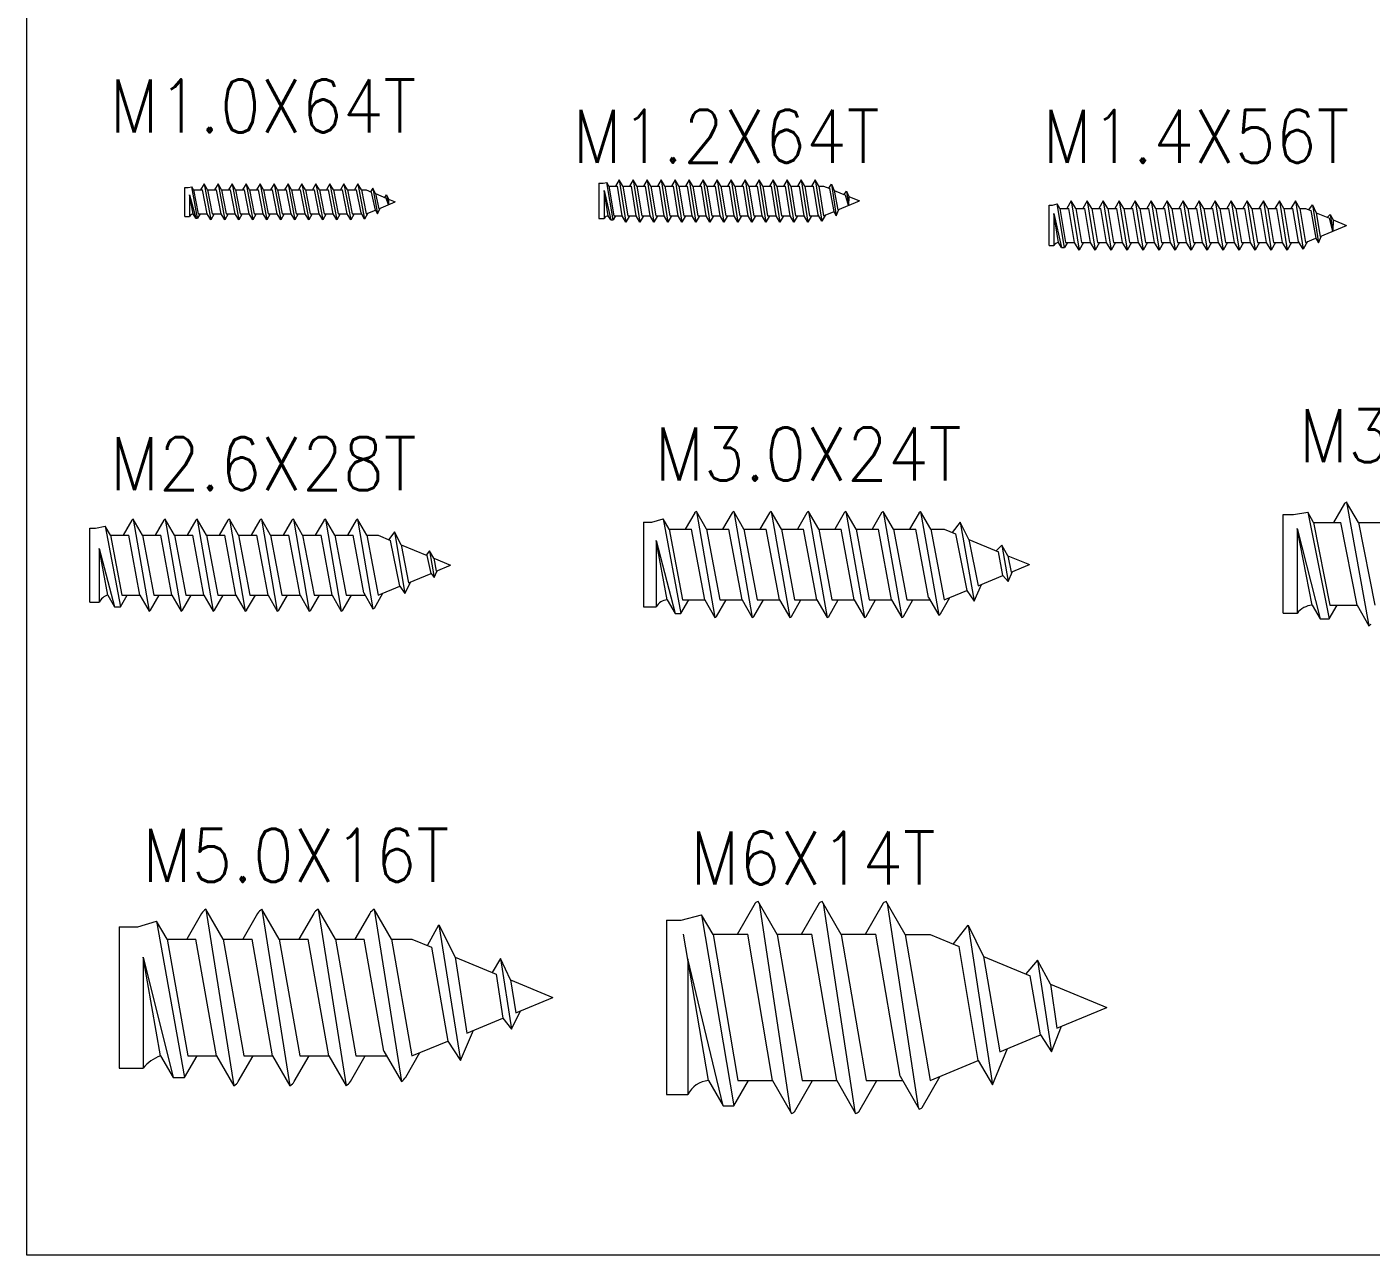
# Model space of a CAD drawing. Header units: millimetres. Extents: x 1190 to 1493, y 468 to 700.
# Drawn here: x 1189.81 to 1227.86, y 468.46 to 503.22 of the extents above; entities that cross this region are included whole.
import ezdxf

# ---------------------------------------------------------------- set-up
doc = ezdxf.new("R2010")
doc.units = ezdxf.units.MM
doc.styles.add('数字', font='txt.shx', dxfattribs={"width": 0.9, "height": 3, "bigfont": 'gbcbig.shx'})

msp = doc.modelspace()

# ---------------------------------------------------------------- linework, layer by layer
at = {"lineweight": 5, "ltscale": 0.5}
for p, q in [((1194.827, 498.778), (1195.017, 497.758)), ((1195.223, 498.778), (1195.413, 497.758)), ((1195.619, 498.778), (1195.809, 497.758)), ((1196.015, 498.778), (1196.205, 497.758)), ((1196.411, 498.778), (1196.601, 497.758)), ((1196.807, 498.778), (1196.997, 497.758)), ((1197.203, 498.778), (1197.393, 497.758)), ((1197.599, 498.778), (1197.789, 497.758)), ((1197.995, 498.778), (1198.185, 497.758)), ((1198.391, 498.778), (1198.581, 497.758)), ((1198.787, 498.778), (1198.977, 497.758)), ((1199.183, 498.778), (1199.368, 497.782)), ((1205.998, 498.795), (1206.125, 498.795)), ((1205.998, 498.795), (1205.998, 497.795)), ((1206.125, 498.795), (1206.227, 498.82)), ((1206.405, 497.755), (1206.227, 498.82)), ((1206.579, 498.895), (1206.767, 497.695)), ((1206.975, 498.895), (1207.163, 497.695)), ((1207.371, 498.895), (1207.559, 497.695)), ((1207.767, 498.895), (1207.955, 497.695)), ((1208.163, 498.895), (1208.351, 497.695)), ((1208.559, 498.895), (1208.747, 497.695)), ((1208.955, 498.895), (1209.143, 497.695)), ((1209.351, 498.895), (1209.539, 497.695)), ((1209.747, 498.895), (1209.935, 497.695)), ((1210.143, 498.895), (1210.331, 497.695)), ((1210.539, 498.895), (1210.727, 497.695)), ((1210.935, 498.895), (1211.123, 497.695)), ((1211.331, 498.895), (1211.519, 497.695)), ((1211.727, 498.895), (1211.915, 497.695)), ((1212.123, 498.895), (1212.307, 497.717)), ((1212.512, 498.653), (1212.58, 498.766)), ((1212.58, 498.766), (1212.72, 497.876)), ((1212.58, 498.766), (1212.663, 498.59)), ((1194.284, 498.678), (1194.373, 498.678)), ((1194.284, 497.858), (1194.284, 498.678)), ((1194.373, 498.678), (1194.48, 498.693)), ((1194.522, 497.928), (1194.415, 498.465)), ((1194.415, 498.465), (1194.415, 497.858)), ((1194.415, 498.465), (1194.596, 497.802)), ((1194.646, 497.802), (1194.48, 498.693)), ((1194.529, 498.608), (1194.783, 498.608)), ((1194.529, 498.608), (1194.664, 497.928)), ((1194.918, 497.928), (1194.783, 498.608)), ((1194.925, 498.608), (1195.179, 498.608)), ((1194.925, 498.608), (1195.06, 497.928)), ((1195.314, 497.928), (1195.179, 498.608)), ((1195.321, 498.608), (1195.575, 498.608)), ((1195.321, 498.608), (1195.456, 497.928)), ((1195.71, 497.928), (1195.575, 498.608)), ((1195.717, 498.608), (1195.852, 497.928)), ((1195.717, 498.608), (1195.971, 498.608)), ((1196.106, 497.928), (1195.971, 498.608)), ((1196.113, 498.608), (1196.367, 498.608)), ((1196.113, 498.608), (1196.248, 497.928)), ((1196.502, 497.928), (1196.367, 498.608)), ((1196.509, 498.608), (1196.763, 498.608)), ((1196.509, 498.608), (1196.644, 497.928)), ((1196.898, 497.928), (1196.763, 498.608)), ((1196.905, 498.608), (1197.04, 497.928)), ((1196.905, 498.608), (1197.159, 498.608)), ((1197.294, 497.928), (1197.159, 498.608)), ((1197.301, 498.608), (1197.555, 498.608)), ((1197.301, 498.608), (1197.436, 497.928)), ((1197.69, 497.928), (1197.555, 498.608)), ((1197.697, 498.608), (1197.951, 498.608)), ((1197.697, 498.608), (1197.832, 497.928)), ((1198.086, 497.928), (1197.951, 498.608)), ((1198.093, 498.608), (1198.228, 497.928)), ((1198.093, 498.608), (1198.347, 498.608)), ((1198.482, 497.928), (1198.347, 498.608)), ((1198.489, 498.608), (1198.743, 498.608)), ((1198.489, 498.608), (1198.624, 497.928)), ((1198.878, 497.928), (1198.743, 498.608)), ((1198.885, 498.608), (1199.139, 498.608)), ((1198.885, 498.608), (1199.02, 497.928)), ((1199.27, 497.953), (1199.139, 498.608)), ((1199.281, 498.608), (1199.416, 497.928)), ((1199.281, 498.608), (1199.416, 498.608)), ((1199.416, 498.608), (1199.568, 498.545)), ((1199.603, 498.655), (1199.542, 498.556)), ((1199.677, 498.036), (1199.568, 498.545)), ((1199.603, 498.655), (1199.739, 497.929)), ((1199.676, 498.501), (1199.603, 498.655)), ((1199.676, 498.501), (1199.98, 498.375)), ((1199.676, 498.501), (1199.769, 498.074)), ((1199.939, 498.392), (1199.992, 498.467)), ((1200.044, 498.188), (1199.98, 498.375)), ((1199.992, 498.467), (1200.044, 498.188)), ((1199.992, 498.467), (1200.05, 498.346)), ((1206.267, 497.875), (1206.152, 498.592)), ((1206.152, 498.592), (1206.152, 497.795)), ((1206.152, 498.592), (1206.336, 497.755)), ((1206.287, 498.715), (1206.528, 498.715)), ((1206.287, 498.715), (1206.422, 497.875)), ((1206.663, 497.875), (1206.528, 498.715)), ((1206.683, 498.715), (1206.924, 498.715)), ((1206.683, 498.715), (1206.818, 497.875)), ((1207.059, 497.875), (1206.924, 498.715)), ((1207.079, 498.715), (1207.32, 498.715)), ((1207.079, 498.715), (1207.214, 497.875)), ((1207.455, 497.875), (1207.32, 498.715)), ((1207.475, 498.715), (1207.61, 497.875)), ((1207.475, 498.715), (1207.716, 498.715)), ((1207.851, 497.875), (1207.716, 498.715)), ((1207.871, 498.715), (1208.112, 498.715)), ((1207.871, 498.715), (1208.006, 497.875)), ((1208.247, 497.875), (1208.112, 498.715)), ((1208.267, 498.715), (1208.508, 498.715)), ((1208.267, 498.715), (1208.402, 497.875)), ((1208.643, 497.875), (1208.508, 498.715)), ((1208.663, 498.715), (1208.798, 497.875)), ((1208.663, 498.715), (1208.904, 498.715)), ((1209.039, 497.875), (1208.904, 498.715)), ((1209.059, 498.715), (1209.3, 498.715)), ((1209.059, 498.715), (1209.194, 497.875)), ((1209.435, 497.875), (1209.3, 498.715)), ((1209.455, 498.715), (1209.696, 498.715)), ((1209.455, 498.715), (1209.59, 497.875)), ((1209.831, 497.875), (1209.696, 498.715)), ((1209.851, 498.715), (1209.986, 497.875)), ((1209.851, 498.715), (1210.092, 498.715)), ((1210.227, 497.875), (1210.092, 498.715)), ((1210.247, 498.715), (1210.488, 498.715)), ((1210.247, 498.715), (1210.382, 497.875)), ((1210.623, 497.875), (1210.488, 498.715)), ((1210.643, 498.715), (1210.884, 498.715)), ((1210.643, 498.715), (1210.778, 497.875)), ((1211.019, 497.875), (1210.884, 498.715)), ((1211.039, 498.715), (1211.174, 497.875)), ((1211.039, 498.715), (1211.28, 498.715)), ((1211.415, 497.875), (1211.28, 498.715)), ((1211.435, 498.715), (1211.676, 498.715)), ((1211.435, 498.715), (1211.57, 497.875)), ((1211.811, 497.875), (1211.676, 498.715)), ((1211.831, 498.715), (1212.072, 498.715)), ((1211.831, 498.715), (1211.966, 497.875)), ((1212.203, 497.897), (1212.072, 498.715)), ((1212.227, 498.715), (1212.362, 497.875)), ((1212.227, 498.715), (1212.362, 498.715)), ((1212.362, 498.715), (1212.538, 498.642)), ((1212.656, 497.997), (1212.538, 498.642)), ((1212.663, 498.59), (1212.983, 498.458)), ((1212.663, 498.59), (1212.76, 498.04)), ((1212.943, 498.475), (1213.007, 498.572)), ((1213.07, 498.169), (1212.983, 498.458)), ((1213.007, 498.572), (1213.07, 498.169)), ((1213.007, 498.572), (1213.072, 498.421)), ((1213.072, 498.421), (1213.07, 498.169)), ((1213.072, 498.421), (1213.376, 498.295)), ((1199.416, 497.928), (1199.677, 498.036)), ((1199.677, 498.036), (1199.739, 497.929)), ((1199.739, 497.929), (1199.81, 498.091)), ((1199.769, 498.074), (1200.237, 498.268)), ((1200.05, 498.346), (1200.044, 498.188)), ((1200.05, 498.346), (1200.237, 498.268)), ((1212.362, 497.875), (1212.656, 497.997)), ((1212.72, 497.876), (1212.656, 497.997)), ((1212.72, 497.876), (1212.793, 498.054)), ((1212.76, 498.04), (1213.376, 498.295)), ((1218.742, 498.171), (1218.842, 498.171)), ((1218.742, 497.031), (1218.742, 498.171)), ((1218.842, 498.171), (1218.971, 498.208)), ((1219.18, 496.974), (1218.971, 498.208)), ((1219.044, 498.081), (1219.302, 498.081)), ((1219.044, 498.081), (1219.206, 497.121)), ((1219.464, 497.121), (1219.302, 498.081)), ((1219.37, 498.301), (1219.591, 496.901)), ((1219.497, 498.081), (1219.755, 498.081)), ((1219.497, 498.081), (1219.659, 497.121)), ((1219.917, 497.121), (1219.755, 498.081)), ((1219.823, 498.301), (1220.044, 496.901)), ((1219.95, 498.081), (1220.208, 498.081)), ((1219.95, 498.081), (1220.112, 497.121)), ((1220.37, 497.121), (1220.208, 498.081)), ((1220.276, 498.301), (1220.497, 496.901)), ((1220.403, 498.081), (1220.565, 497.121)), ((1220.403, 498.081), (1220.661, 498.081)), ((1220.823, 497.121), (1220.661, 498.081)), ((1220.729, 498.301), (1220.95, 496.901)), ((1220.856, 498.081), (1221.114, 498.081)), ((1220.856, 498.081), (1221.018, 497.121)), ((1221.276, 497.121), (1221.114, 498.081)), ((1221.182, 498.301), (1221.403, 496.901)), ((1221.309, 498.081), (1221.567, 498.081)), ((1221.309, 498.081), (1221.471, 497.121)), ((1221.729, 497.121), (1221.567, 498.081)), ((1221.635, 498.301), (1221.856, 496.901)), ((1221.762, 498.081), (1221.924, 497.121)), ((1221.762, 498.081), (1222.02, 498.081)), ((1222.182, 497.121), (1222.02, 498.081)), ((1222.088, 498.301), (1222.309, 496.901)), ((1222.215, 498.081), (1222.473, 498.081)), ((1222.215, 498.081), (1222.377, 497.121)), ((1222.635, 497.121), (1222.473, 498.081)), ((1222.541, 498.301), (1222.762, 496.901)), ((1222.668, 498.081), (1222.926, 498.081)), ((1222.668, 498.081), (1222.83, 497.121)), ((1223.088, 497.121), (1222.926, 498.081)), ((1222.994, 498.301), (1223.215, 496.901)), ((1223.121, 498.081), (1223.283, 497.121)), ((1223.121, 498.081), (1223.379, 498.081)), ((1223.541, 497.121), (1223.379, 498.081)), ((1223.447, 498.301), (1223.668, 496.901)), ((1223.574, 498.081), (1223.832, 498.081)), ((1223.574, 498.081), (1223.736, 497.121)), ((1223.994, 497.121), (1223.832, 498.081)), ((1223.9, 498.301), (1224.121, 496.901)), ((1224.027, 498.081), (1224.285, 498.081)), ((1224.027, 498.081), (1224.189, 497.121)), ((1224.447, 497.121), (1224.285, 498.081)), ((1224.353, 498.301), (1224.574, 496.901)), ((1224.48, 498.081), (1224.642, 497.121)), ((1224.48, 498.081), (1224.738, 498.081)), ((1224.9, 497.121), (1224.738, 498.081)), ((1224.806, 498.301), (1225.027, 496.901)), ((1224.933, 498.081), (1225.191, 498.081)), ((1224.933, 498.081), (1225.095, 497.121)), ((1225.353, 497.121), (1225.191, 498.081)), ((1225.259, 498.301), (1225.48, 496.901)), ((1225.386, 498.081), (1225.644, 498.081)), ((1225.386, 498.081), (1225.548, 497.121)), ((1225.802, 497.145), (1225.644, 498.081)), ((1225.712, 498.301), (1225.929, 496.925)), ((1225.839, 498.081), (1226.001, 497.121)), ((1225.839, 498.081), (1226.001, 498.081)), ((1226.001, 498.081), (1226.148, 498.02)), ((1226.097, 498.041), (1226.202, 498.179)), ((1226.148, 498.02), (1226.295, 497.243)), ((1226.202, 498.179), (1226.37, 497.113)), ((1226.202, 498.179), (1226.302, 497.956)), ((1194.284, 497.858), (1194.415, 497.858)), ((1194.596, 497.802), (1194.646, 497.802)), ((1194.664, 497.928), (1194.918, 497.928)), ((1195.06, 497.928), (1195.314, 497.928)), ((1195.456, 497.928), (1195.71, 497.928)), ((1195.852, 497.928), (1196.106, 497.928)), ((1196.248, 497.928), (1196.502, 497.928)), ((1196.644, 497.928), (1196.898, 497.928)), ((1197.04, 497.928), (1197.294, 497.928)), ((1197.436, 497.928), (1197.69, 497.928)), ((1197.832, 497.928), (1198.086, 497.928)), ((1198.228, 497.928), (1198.482, 497.928)), ((1198.624, 497.928), (1198.878, 497.928)), ((1199.02, 497.928), (1199.284, 497.928)), ((1205.998, 497.795), (1206.152, 497.795)), ((1206.336, 497.755), (1206.405, 497.755)), ((1206.422, 497.875), (1206.663, 497.875)), ((1206.818, 497.875), (1207.059, 497.875)), ((1207.214, 497.875), (1207.455, 497.875)), ((1207.61, 497.875), (1207.851, 497.875)), ((1208.006, 497.875), (1208.247, 497.875)), ((1208.402, 497.875), (1208.643, 497.875)), ((1208.798, 497.875), (1209.039, 497.875)), ((1209.194, 497.875), (1209.435, 497.875)), ((1209.59, 497.875), (1209.831, 497.875)), ((1209.986, 497.875), (1210.227, 497.875)), ((1210.382, 497.875), (1210.623, 497.875)), ((1210.778, 497.875), (1211.019, 497.875)), ((1211.174, 497.875), (1211.415, 497.875)), ((1211.57, 497.875), (1211.811, 497.875)), ((1211.966, 497.875), (1212.216, 497.875)), ((1219.011, 497.121), (1218.873, 497.94)), ((1218.873, 497.94), (1218.873, 497.031)), ((1218.873, 497.94), (1219.096, 496.974)), ((1226.302, 497.956), (1226.676, 497.802)), ((1226.302, 497.956), (1226.415, 497.292)), ((1226.617, 497.826), (1226.698, 497.91)), ((1226.772, 497.44), (1226.676, 497.802)), ((1226.698, 497.91), (1226.772, 497.44)), ((1226.698, 497.91), (1226.782, 497.758)), ((1226.782, 497.758), (1226.772, 497.44)), ((1226.782, 497.758), (1227.16, 497.601)), ((1226.001, 497.121), (1226.295, 497.243)), ((1226.295, 497.243), (1226.37, 497.113)), ((1226.37, 497.113), (1226.451, 497.308)), ((1226.415, 497.292), (1227.16, 497.601)), ((1218.742, 497.031), (1218.873, 497.031)), ((1219.096, 496.974), (1219.18, 496.974)), ((1219.206, 497.121), (1219.464, 497.121)), ((1219.659, 497.121), (1219.917, 497.121)), ((1220.112, 497.121), (1220.37, 497.121)), ((1220.565, 497.121), (1220.823, 497.121)), ((1221.018, 497.121), (1221.276, 497.121)), ((1221.471, 497.121), (1221.729, 497.121)), ((1221.924, 497.121), (1222.182, 497.121)), ((1222.377, 497.121), (1222.635, 497.121)), ((1222.83, 497.121), (1223.088, 497.121)), ((1223.283, 497.121), (1223.541, 497.121)), ((1223.736, 497.121), (1223.994, 497.121)), ((1224.189, 497.121), (1224.447, 497.121)), ((1224.642, 497.121), (1224.9, 497.121)), ((1225.095, 497.121), (1225.353, 497.121)), ((1225.548, 497.121), (1225.816, 497.121)), ((1227.101, 489.727), (1226.793, 489.194)), ((1227.163, 489.774), (1227.794, 486.274)), ((1227.498, 489.194), (1227.163, 489.774)), ((1192.78, 489.262), (1192.534, 488.836)), ((1192.822, 489.286), (1193.27, 486.686)), ((1193.082, 488.836), (1192.822, 489.286)), ((1193.687, 489.262), (1193.441, 488.836)), ((1193.729, 489.286), (1194.177, 486.686)), ((1193.989, 488.836), (1193.729, 489.286)), ((1194.594, 489.262), (1194.348, 488.836)), ((1194.636, 489.286), (1195.084, 486.686)), ((1194.896, 488.836), (1194.636, 489.286)), ((1195.501, 489.262), (1195.255, 488.836)), ((1195.543, 489.286), (1195.991, 486.686)), ((1195.803, 488.836), (1195.543, 489.286)), ((1196.408, 489.262), (1196.162, 488.836)), ((1196.45, 489.286), (1196.898, 486.686)), ((1196.71, 488.836), (1196.45, 489.286)), ((1197.315, 489.262), (1197.069, 488.836)), ((1197.357, 489.286), (1197.805, 486.686)), ((1197.617, 488.836), (1197.357, 489.286)), ((1198.222, 489.262), (1197.976, 488.836)), ((1198.264, 489.286), (1198.712, 486.686)), ((1198.524, 488.836), (1198.264, 489.286)), ((1199.129, 489.262), (1198.883, 488.836)), ((1199.171, 489.286), (1199.607, 486.751)), ((1199.431, 488.836), (1199.171, 489.286)), ((1207.501, 489.204), (1207.82, 489.299)), ((1207.991, 489.004), (1207.82, 489.299)), ((1207.82, 489.299), (1208.321, 486.62)), ((1208.713, 489.469), (1208.444, 489.004)), ((1208.76, 489.504), (1209.285, 486.504)), ((1209.049, 489.004), (1208.76, 489.504)), ((1209.771, 489.469), (1209.502, 489.004)), ((1209.818, 489.504), (1210.343, 486.504)), ((1210.107, 489.004), (1209.818, 489.504)), ((1210.829, 489.469), (1210.56, 489.004)), ((1210.876, 489.504), (1211.401, 486.504)), ((1211.165, 489.004), (1210.876, 489.504)), ((1211.887, 489.469), (1211.618, 489.004)), ((1211.934, 489.504), (1212.459, 486.504)), ((1212.223, 489.004), (1211.934, 489.504)), ((1212.945, 489.469), (1212.676, 489.004)), ((1212.992, 489.504), (1213.517, 486.504)), ((1213.281, 489.004), (1212.992, 489.504)), ((1214.003, 489.469), (1213.734, 489.004)), ((1214.05, 489.504), (1214.575, 486.504)), ((1214.339, 489.004), (1214.05, 489.504)), ((1215.061, 489.469), (1214.792, 489.004)), ((1215.108, 489.504), (1215.62, 486.574)), ((1215.397, 489.004), (1215.108, 489.504)), ((1225.372, 489.424), (1225.656, 489.424)), ((1225.372, 486.624), (1225.372, 489.424)), ((1225.656, 489.424), (1226.061, 489.484)), ((1226.228, 489.194), (1226.061, 489.484)), ((1226.061, 489.484), (1226.67, 486.465)), ((1191.594, 489.036), (1191.752, 489.036)), ((1191.594, 486.936), (1191.594, 489.036)), ((1191.752, 489.036), (1192.028, 489.09)), ((1192.175, 488.836), (1192.028, 489.09)), ((1192.028, 489.09), (1192.459, 486.803)), ((1192.659, 489.036), (1192.657, 489.049)), ((1193.566, 489.036), (1193.564, 489.049)), ((1194.473, 489.036), (1194.471, 489.049)), ((1196.287, 489.036), (1196.285, 489.049)), ((1197.194, 489.036), (1197.192, 489.049)), ((1198.101, 489.036), (1198.099, 489.049)), ((1200.213, 488.926), (1200.056, 488.71)), ((1200.213, 488.926), (1200.513, 487.18)), ((1200.406, 488.565), (1200.213, 488.926)), ((1207.26, 489.204), (1207.501, 489.204)), ((1207.26, 489.204), (1207.26, 486.804)), ((1207.991, 489.004), (1208.622, 489.004)), ((1207.991, 489.004), (1208.365, 487.004)), ((1208.996, 487.004), (1208.622, 489.004)), ((1209.049, 489.004), (1209.68, 489.004)), ((1209.049, 489.004), (1209.423, 487.004)), ((1210.054, 487.004), (1209.68, 489.004)), ((1210.107, 489.004), (1210.738, 489.004)), ((1210.107, 489.004), (1210.481, 487.004)), ((1211.112, 487.004), (1210.738, 489.004)), ((1211.165, 489.004), (1211.539, 487.004)), ((1211.165, 489.004), (1211.796, 489.004)), ((1212.17, 487.004), (1211.796, 489.004)), ((1212.223, 489.004), (1212.597, 487.004)), ((1212.223, 489.004), (1212.854, 489.004)), ((1213.228, 487.004), (1212.854, 489.004)), ((1213.281, 489.004), (1213.912, 489.004)), ((1213.281, 489.004), (1213.655, 487.004)), ((1214.286, 487.004), (1213.912, 489.004)), ((1214.339, 489.004), (1214.97, 489.004)), ((1214.339, 489.004), (1214.713, 487.004)), ((1215.33, 487.076), (1214.97, 489.004)), ((1215.397, 489.004), (1215.771, 487.004)), ((1215.397, 489.004), (1215.771, 489.004)), ((1215.771, 489.004), (1216.093, 488.87)), ((1216.23, 489.201), (1216.004, 488.907)), ((1216.093, 488.87), (1216.418, 487.271)), ((1216.23, 489.201), (1216.62, 486.968)), ((1216.473, 488.713), (1216.23, 489.201)), ((1226.19, 486.854), (1225.763, 489.024)), ((1225.763, 489.024), (1225.763, 486.624)), ((1225.763, 489.024), (1226.414, 486.465)), ((1226.228, 489.194), (1227, 489.194)), ((1226.228, 489.194), (1226.688, 486.854)), ((1227.46, 486.854), (1227, 489.194)), ((1227.498, 489.194), (1228.27, 489.194)), ((1227.498, 489.194), (1227.958, 486.854)), ((1192.175, 488.836), (1192.696, 488.836)), ((1192.175, 488.836), (1192.497, 487.136)), ((1193.01, 487.136), (1192.696, 488.836)), ((1193.082, 488.836), (1193.603, 488.836)), ((1193.082, 488.836), (1193.404, 487.136)), ((1193.917, 487.136), (1193.603, 488.836)), ((1193.989, 488.836), (1194.51, 488.836)), ((1193.989, 488.836), (1194.311, 487.136)), ((1194.824, 487.136), (1194.51, 488.836)), ((1194.896, 488.836), (1195.218, 487.136)), ((1194.896, 488.836), (1195.417, 488.836)), ((1195.731, 487.136), (1195.417, 488.836)), ((1195.803, 488.836), (1196.324, 488.836)), ((1195.803, 488.836), (1196.125, 487.136)), ((1196.638, 487.136), (1196.324, 488.836)), ((1196.71, 488.836), (1197.032, 487.136)), ((1196.71, 488.836), (1197.231, 488.836)), ((1197.545, 487.136), (1197.231, 488.836)), ((1197.617, 488.836), (1198.138, 488.836)), ((1197.617, 488.836), (1197.939, 487.136)), ((1198.452, 487.136), (1198.138, 488.836)), ((1198.524, 488.836), (1198.846, 487.136)), ((1198.524, 488.836), (1199.045, 488.836)), ((1199.346, 487.203), (1199.045, 488.836)), ((1199.431, 488.836), (1199.753, 487.136)), ((1199.431, 488.836), (1199.753, 488.836)), ((1199.753, 488.836), (1200.107, 488.689)), ((1200.365, 487.389), (1200.107, 488.689)), ((1200.406, 488.565), (1201.146, 488.259)), ((1200.406, 488.565), (1200.609, 487.49)), ((1207.938, 487.004), (1207.624, 488.683)), ((1207.624, 488.683), (1207.624, 486.804)), ((1207.624, 488.683), (1208.16, 486.62)), ((1216.473, 488.713), (1217.315, 488.364)), ((1216.473, 488.713), (1216.733, 487.402)), ((1217.401, 488.552), (1217.245, 488.393)), ((1217.401, 488.552), (1217.582, 487.52)), ((1217.578, 488.255), (1217.401, 488.552)), ((1192.103, 487.136), (1191.859, 488.455)), ((1191.859, 488.455), (1191.859, 486.936)), ((1191.859, 488.455), (1192.295, 486.803)), ((1201.212, 488.389), (1201.109, 488.274)), ((1201.25, 487.755), (1201.146, 488.259)), ((1201.212, 488.389), (1201.342, 487.636)), ((1201.327, 488.184), (1201.212, 488.389)), ((1201.327, 488.184), (1201.806, 487.986)), ((1201.327, 488.184), (1201.393, 487.815)), ((1217.437, 487.694), (1217.315, 488.364)), ((1217.578, 488.255), (1218.185, 488.004)), ((1217.578, 488.255), (1217.668, 487.789)), ((1200.609, 487.49), (1201.25, 487.755)), ((1201.25, 487.755), (1201.342, 487.636)), ((1201.342, 487.636), (1201.424, 487.828)), ((1201.393, 487.815), (1201.806, 487.986)), ((1217.582, 487.52), (1217.708, 487.806)), ((1217.668, 487.789), (1218.185, 488.004)), ((1199.753, 487.136), (1200.365, 487.389)), ((1200.365, 487.389), (1200.513, 487.18)), ((1200.513, 487.18), (1200.678, 487.518)), ((1216.62, 486.968), (1216.83, 487.442)), ((1216.733, 487.402), (1217.437, 487.694)), ((1217.437, 487.694), (1217.582, 487.52)), ((1192.103, 487.136), (1192.295, 486.803)), ((1192.459, 486.803), (1192.651, 487.136)), ((1192.497, 487.136), (1193.01, 487.136)), ((1193.01, 487.136), (1193.27, 486.686)), ((1193.312, 486.709), (1193.558, 487.136)), ((1193.404, 487.136), (1193.917, 487.136)), ((1193.917, 487.136), (1194.177, 486.686)), ((1194.219, 486.709), (1194.465, 487.136)), ((1194.311, 487.136), (1194.824, 487.136)), ((1194.824, 487.136), (1195.084, 486.686)), ((1195.126, 486.709), (1195.372, 487.136)), ((1195.218, 487.136), (1195.731, 487.136)), ((1195.731, 487.136), (1195.991, 486.686)), ((1196.033, 486.709), (1196.279, 487.136)), ((1196.125, 487.136), (1196.638, 487.136)), ((1196.638, 487.136), (1196.898, 486.686)), ((1196.94, 486.709), (1197.186, 487.136)), ((1197.032, 487.136), (1197.545, 487.136)), ((1197.545, 487.136), (1197.805, 486.686)), ((1197.847, 486.709), (1198.093, 487.136)), ((1197.939, 487.136), (1198.452, 487.136)), ((1198.452, 487.136), (1198.712, 486.686)), ((1198.754, 486.709), (1199, 487.136)), ((1198.846, 487.136), (1199.385, 487.136)), ((1199.346, 487.203), (1199.607, 486.751)), ((1199.649, 486.774), (1199.891, 487.192)), ((1207.938, 487.004), (1208.16, 486.62)), ((1208.321, 486.62), (1208.543, 487.004)), ((1208.365, 487.004), (1208.996, 487.004)), ((1208.996, 487.004), (1209.285, 486.504)), ((1209.332, 486.538), (1209.601, 487.004)), ((1209.423, 487.004), (1210.054, 487.004)), ((1210.054, 487.004), (1210.343, 486.504)), ((1210.39, 486.538), (1210.659, 487.004)), ((1210.481, 487.004), (1211.112, 487.004)), ((1211.112, 487.004), (1211.401, 486.504)), ((1211.448, 486.538), (1211.717, 487.004)), ((1211.539, 487.004), (1212.17, 487.004)), ((1212.17, 487.004), (1212.459, 486.504)), ((1212.506, 486.538), (1212.775, 487.004)), ((1212.597, 487.004), (1213.228, 487.004)), ((1213.228, 487.004), (1213.517, 486.504)), ((1213.564, 486.538), (1213.833, 487.004)), ((1213.655, 487.004), (1214.286, 487.004)), ((1214.286, 487.004), (1214.575, 486.504)), ((1214.622, 486.538), (1214.891, 487.004)), ((1214.713, 487.004), (1215.372, 487.004)), ((1215.33, 487.076), (1215.62, 486.574)), ((1215.668, 486.609), (1215.936, 487.074)), ((1215.771, 487.004), (1216.418, 487.271)), ((1216.418, 487.271), (1216.62, 486.968)), ((1191.594, 486.936), (1191.859, 486.936)), ((1192.295, 486.803), (1192.459, 486.803)), ((1207.26, 486.804), (1207.624, 486.804)), ((1208.16, 486.62), (1208.321, 486.62)), ((1225.372, 486.624), (1225.763, 486.624)), ((1226.19, 486.854), (1226.414, 486.465)), ((1226.67, 486.465), (1226.894, 486.854)), ((1226.688, 486.854), (1227.46, 486.854)), ((1227.46, 486.854), (1227.794, 486.274)), ((1226.414, 486.465), (1226.67, 486.465)), ((1194.879, 478.25), (1195.672, 473.25)), ((1195.37, 477.4), (1194.879, 478.25)), ((1196.466, 478.25), (1197.259, 473.25)), ((1196.957, 477.4), (1196.466, 478.25)), ((1198.053, 478.25), (1198.846, 473.25)), ((1198.544, 477.4), (1198.053, 478.25)), ((1199.64, 478.25), (1200.412, 473.379)), ((1200.131, 477.4), (1199.64, 478.25)), ((1210.422, 478.422), (1209.912, 477.538)), ((1211.045, 477.538), (1210.508, 478.468)), ((1210.535, 478.421), (1211.427, 472.519)), ((1212.236, 478.422), (1211.726, 477.538)), ((1212.859, 477.538), (1212.322, 478.468)), ((1212.349, 478.421), (1213.241, 472.519)), ((1214.05, 478.422), (1213.54, 477.538)), ((1214.673, 477.538), (1214.136, 478.468)), ((1214.163, 478.421), (1215.037, 472.638)), ((1192.951, 477.75), (1193.486, 477.914)), ((1193.783, 477.4), (1193.486, 477.914)), ((1193.486, 477.914), (1194.272, 473.484)), ((1194.756, 478.128), (1194.336, 477.4)), ((1196.343, 478.128), (1195.923, 477.4)), ((1197.93, 478.128), (1197.51, 477.4)), ((1199.517, 478.128), (1199.097, 477.4)), ((1207.914, 477.942), (1208.331, 477.942)), ((1207.914, 477.942), (1207.914, 473.002)), ((1208.331, 477.942), (1208.91, 478.094)), ((1209.231, 477.538), (1208.91, 478.094)), ((1208.91, 478.094), (1209.821, 472.683)), ((1192.428, 477.75), (1192.951, 477.75)), ((1192.428, 477.75), (1192.428, 473.75)), ((1201.147, 477.221), (1201.474, 477.811)), ((1201.474, 477.811), (1202.084, 473.971)), ((1201.474, 477.811), (1201.931, 476.896)), ((1209.104, 473.402), (1208.399, 477.542)), ((1209.228, 477.542), (1210.213, 477.542)), ((1209.231, 477.538), (1209.937, 473.402)), ((1210.918, 473.402), (1210.213, 477.542)), ((1211.042, 477.542), (1212.027, 477.542)), ((1211.045, 477.538), (1211.751, 473.402)), ((1212.732, 473.402), (1212.027, 477.542)), ((1212.856, 477.542), (1213.841, 477.542)), ((1212.859, 477.538), (1213.565, 473.402)), ((1214.524, 473.526), (1213.841, 477.542)), ((1214.673, 477.538), (1215.379, 473.402)), ((1214.673, 477.538), (1215.379, 477.538)), ((1215.379, 477.538), (1216.2, 477.198)), ((1216.033, 477.267), (1216.455, 477.802)), ((1216.455, 477.802), (1217.138, 473.282)), ((1216.455, 477.802), (1216.889, 476.913)), ((1193.783, 477.4), (1194.599, 477.4)), ((1193.783, 477.4), (1194.364, 474.1)), ((1195.181, 474.1), (1194.599, 477.4)), ((1195.37, 477.4), (1196.186, 477.4)), ((1195.37, 477.4), (1195.951, 474.1)), ((1196.768, 474.1), (1196.186, 477.4)), ((1196.957, 477.4), (1197.538, 474.1)), ((1196.957, 477.4), (1197.773, 477.4)), ((1198.355, 474.1), (1197.773, 477.4)), ((1198.544, 477.4), (1199.125, 474.1)), ((1198.544, 477.4), (1199.36, 477.4)), ((1199.918, 474.235), (1199.36, 477.4)), ((1200.131, 477.4), (1200.712, 474.1)), ((1200.131, 477.4), (1200.712, 477.4)), ((1200.712, 477.4), (1201.263, 477.172)), ((1201.263, 477.172), (1201.724, 474.52)), ((1216.739, 473.966), (1216.2, 477.198)), ((1193.594, 474.1), (1193.102, 476.891)), ((1193.102, 476.891), (1193.102, 473.75)), ((1193.102, 476.891), (1193.95, 473.484)), ((1201.931, 476.896), (1203.09, 476.415)), ((1201.931, 476.896), (1202.264, 474.743)), ((1203.213, 476.853), (1202.982, 476.46)), ((1203.213, 476.853), (1203.531, 474.851)), ((1203.498, 476.247), (1203.213, 476.853)), ((1208.517, 476.85), (1208.517, 473.002)), ((1209.519, 472.683), (1208.517, 476.85)), ((1216.889, 476.913), (1218.21, 476.366)), ((1216.889, 476.913), (1217.348, 474.218)), ((1218.419, 476.808), (1218.083, 476.419)), ((1218.419, 476.808), (1218.811, 474.211)), ((1218.786, 476.128), (1218.419, 476.808)), ((1203.09, 476.415), (1203.282, 475.165)), ((1218.502, 474.696), (1218.21, 476.366)), ((1203.498, 476.247), (1204.696, 475.75)), ((1203.498, 476.247), (1203.648, 475.317)), ((1218.786, 476.128), (1220.373, 475.471)), ((1218.786, 476.128), (1218.962, 474.886)), ((1203.648, 475.317), (1204.696, 475.75)), ((1202.264, 474.743), (1203.282, 475.165)), ((1203.282, 475.165), (1203.531, 474.851)), ((1203.531, 474.851), (1203.78, 475.371)), ((1218.962, 474.886), (1220.373, 475.471)), ((1202.084, 473.971), (1202.456, 474.823)), ((1218.811, 474.211), (1219.092, 474.94)), ((1200.712, 474.1), (1201.724, 474.52)), ((1201.724, 474.52), (1202.084, 473.971)), ((1217.348, 474.218), (1218.502, 474.696)), ((1218.502, 474.696), (1218.811, 474.211)), ((1193.594, 474.1), (1193.95, 473.484)), ((1194.272, 473.484), (1194.628, 474.1)), ((1194.364, 474.1), (1195.181, 474.1)), ((1195.181, 474.1), (1195.672, 473.25)), ((1195.795, 473.373), (1196.215, 474.1)), ((1195.951, 474.1), (1196.768, 474.1)), ((1196.768, 474.1), (1197.259, 473.25)), ((1197.382, 473.373), (1197.802, 474.1)), ((1197.538, 474.1), (1198.355, 474.1)), ((1198.355, 474.1), (1198.846, 473.25)), ((1198.969, 473.373), (1199.389, 474.1)), ((1199.125, 474.1), (1199.996, 474.1)), ((1199.918, 474.235), (1200.412, 473.379)), ((1200.535, 473.501), (1200.935, 474.193)), ((1217.138, 473.282), (1217.562, 474.306)), ((1192.428, 473.75), (1193.102, 473.75)), ((1215.379, 473.402), (1216.739, 473.966)), ((1216.739, 473.966), (1217.138, 473.282)), ((1193.95, 473.484), (1194.272, 473.484)), ((1209.104, 473.402), (1209.519, 472.683)), ((1209.821, 472.683), (1210.236, 473.402)), ((1209.937, 473.402), (1210.918, 473.402)), ((1210.918, 473.402), (1211.454, 472.472)), ((1211.54, 472.518), (1212.05, 473.402)), ((1211.751, 473.402), (1212.732, 473.402)), ((1212.732, 473.402), (1213.268, 472.472)), ((1213.354, 472.518), (1213.864, 473.402)), ((1213.565, 473.402), (1214.596, 473.402)), ((1214.524, 473.526), (1215.065, 472.591)), ((1215.15, 472.637), (1215.66, 473.521)), ((1207.914, 473.002), (1208.517, 473.002)), ((1209.519, 472.683), (1209.821, 472.683))]:
    msp.add_line(p, q, dxfattribs=at)
at = {"lineweight": 5}
msp.add_lwpolyline([(1189.813, 539.396), (1282.007, 539.396), (1282.007, 468.461), (1189.813, 468.461)], close=True, dxfattribs=at)
at = {"lineweight": 5, "ltscale": 0.5}
for points in [[(1194.925, 498.608), (1194.827, 498.778), (1194.728, 498.608)], [(1195.321, 498.608), (1195.223, 498.778), (1195.124, 498.608)], [(1195.717, 498.608), (1195.619, 498.778), (1195.52, 498.608)], [(1196.113, 498.608), (1196.015, 498.778), (1195.916, 498.608)], [(1196.509, 498.608), (1196.411, 498.778), (1196.312, 498.608)], [(1196.905, 498.608), (1196.807, 498.778), (1196.708, 498.608)], [(1197.301, 498.608), (1197.203, 498.778), (1197.104, 498.608)], [(1197.697, 498.608), (1197.599, 498.778), (1197.5, 498.608)], [(1198.093, 498.608), (1197.995, 498.778), (1197.896, 498.608)], [(1198.489, 498.608), (1198.391, 498.778), (1198.292, 498.608)], [(1198.885, 498.608), (1198.787, 498.778), (1198.688, 498.608)], [(1199.281, 498.608), (1199.183, 498.778), (1199.084, 498.608)], [(1206.287, 498.715), (1206.227, 498.82)], [(1206.683, 498.715), (1206.579, 498.895), (1206.475, 498.715)], [(1207.079, 498.715), (1206.975, 498.895), (1206.871, 498.715)], [(1207.475, 498.715), (1207.371, 498.895), (1207.267, 498.715)], [(1207.871, 498.715), (1207.767, 498.895), (1207.663, 498.715)], [(1208.267, 498.715), (1208.163, 498.895), (1208.059, 498.715)], [(1208.663, 498.715), (1208.559, 498.895), (1208.455, 498.715)], [(1209.059, 498.715), (1208.955, 498.895), (1208.851, 498.715)], [(1209.455, 498.715), (1209.351, 498.895), (1209.247, 498.715)], [(1209.851, 498.715), (1209.747, 498.895), (1209.643, 498.715)], [(1210.247, 498.715), (1210.143, 498.895), (1210.039, 498.715)], [(1210.643, 498.715), (1210.539, 498.895), (1210.435, 498.715)], [(1211.039, 498.715), (1210.935, 498.895), (1210.831, 498.715)], [(1211.435, 498.715), (1211.331, 498.895), (1211.227, 498.715)], [(1211.831, 498.715), (1211.727, 498.895), (1211.623, 498.715)], [(1212.227, 498.715), (1212.123, 498.895), (1212.019, 498.715)], [(1194.529, 498.608), (1194.48, 498.693)], [(1219.044, 498.081), (1218.971, 498.208)], [(1219.497, 498.081), (1219.37, 498.301), (1219.243, 498.081)], [(1219.95, 498.081), (1219.823, 498.301), (1219.696, 498.081)], [(1220.403, 498.081), (1220.276, 498.301), (1220.149, 498.081)], [(1220.856, 498.081), (1220.729, 498.301), (1220.602, 498.081)], [(1221.309, 498.081), (1221.182, 498.301), (1221.055, 498.081)], [(1221.762, 498.081), (1221.635, 498.301), (1221.508, 498.081)], [(1222.215, 498.081), (1222.088, 498.301), (1221.961, 498.081)], [(1222.668, 498.081), (1222.541, 498.301), (1222.414, 498.081)], [(1223.121, 498.081), (1222.994, 498.301), (1222.867, 498.081)], [(1223.574, 498.081), (1223.447, 498.301), (1223.32, 498.081)], [(1224.027, 498.081), (1223.9, 498.301), (1223.773, 498.081)], [(1224.48, 498.081), (1224.353, 498.301), (1224.226, 498.081)], [(1224.933, 498.081), (1224.806, 498.301), (1224.679, 498.081)], [(1225.386, 498.081), (1225.259, 498.301), (1225.132, 498.081)], [(1225.839, 498.081), (1225.712, 498.301), (1225.585, 498.081)], [(1194.596, 497.802), (1194.522, 497.928)], [(1194.719, 497.928), (1194.646, 497.802)], [(1195.115, 497.928), (1195.017, 497.758), (1194.918, 497.928)], [(1195.511, 497.928), (1195.413, 497.758), (1195.314, 497.928)], [(1195.907, 497.928), (1195.809, 497.758), (1195.71, 497.928)], [(1196.303, 497.928), (1196.205, 497.758), (1196.106, 497.928)], [(1196.699, 497.928), (1196.601, 497.758), (1196.502, 497.928)], [(1197.095, 497.928), (1196.997, 497.758), (1196.898, 497.928)], [(1197.491, 497.928), (1197.393, 497.758), (1197.294, 497.928)], [(1197.887, 497.928), (1197.789, 497.758), (1197.69, 497.928)], [(1198.283, 497.928), (1198.185, 497.758), (1198.086, 497.928)], [(1198.679, 497.928), (1198.581, 497.758), (1198.482, 497.928)], [(1199.075, 497.928), (1198.977, 497.758), (1198.878, 497.928)], [(1199.466, 497.952), (1199.368, 497.782), (1199.27, 497.953)], [(1206.336, 497.755), (1206.267, 497.875)], [(1206.475, 497.875), (1206.405, 497.755)], [(1206.871, 497.875), (1206.767, 497.695), (1206.663, 497.875)], [(1207.267, 497.875), (1207.163, 497.695), (1207.059, 497.875)], [(1207.663, 497.875), (1207.559, 497.695), (1207.455, 497.875)], [(1208.059, 497.875), (1207.955, 497.695), (1207.851, 497.875)], [(1208.455, 497.875), (1208.351, 497.695), (1208.247, 497.875)], [(1208.851, 497.875), (1208.747, 497.695), (1208.643, 497.875)], [(1209.247, 497.875), (1209.143, 497.695), (1209.039, 497.875)], [(1209.643, 497.875), (1209.539, 497.695), (1209.435, 497.875)], [(1210.039, 497.875), (1209.935, 497.695), (1209.831, 497.875)], [(1210.435, 497.875), (1210.331, 497.695), (1210.227, 497.875)], [(1210.831, 497.875), (1210.727, 497.695), (1210.623, 497.875)], [(1211.227, 497.875), (1211.123, 497.695), (1211.019, 497.875)], [(1211.623, 497.875), (1211.519, 497.695), (1211.415, 497.875)], [(1212.019, 497.875), (1211.915, 497.695), (1211.811, 497.875)], [(1212.411, 497.896), (1212.307, 497.717), (1212.203, 497.897)], [(1219.096, 496.974), (1219.011, 497.121)], [(1219.265, 497.121), (1219.18, 496.974)], [(1219.718, 497.121), (1219.591, 496.901), (1219.464, 497.121)], [(1220.171, 497.121), (1220.044, 496.901), (1219.917, 497.121)], [(1220.624, 497.121), (1220.497, 496.901), (1220.37, 497.121)], [(1221.077, 497.121), (1220.95, 496.901), (1220.823, 497.121)], [(1221.53, 497.121), (1221.403, 496.901), (1221.276, 497.121)], [(1221.983, 497.121), (1221.856, 496.901), (1221.729, 497.121)], [(1222.436, 497.121), (1222.309, 496.901), (1222.182, 497.121)], [(1222.889, 497.121), (1222.762, 496.901), (1222.635, 497.121)], [(1223.342, 497.121), (1223.215, 496.901), (1223.088, 497.121)], [(1223.795, 497.121), (1223.668, 496.901), (1223.541, 497.121)], [(1224.248, 497.121), (1224.121, 496.901), (1223.994, 497.121)], [(1224.701, 497.121), (1224.574, 496.901), (1224.447, 497.121)], [(1225.154, 497.121), (1225.027, 496.901), (1224.9, 497.121)], [(1225.607, 497.121), (1225.48, 496.901), (1225.353, 497.121)], [(1226.056, 497.144), (1225.929, 496.925), (1225.802, 497.145)]]:
    msp.add_lwpolyline(points, dxfattribs=at)
for centre, radius, start, end in [((1194.553, 497.765), 0.166, 100.5153, 145.8444), ((1206.281, 497.733), 0.143, 95.5365, 154.1779), ((1219.054, 496.903), 0.222, 101.2126, 144.8329), ((1227.266, 489.572), 0.227, 117.0752, 136.7436), ((1192.872, 489.147), 0.148, 109.7915, 128.6112), ((1193.779, 489.147), 0.148, 109.7915, 128.6112), ((1194.686, 489.147), 0.148, 109.7915, 128.6112), ((1195.593, 489.147), 0.148, 109.7915, 128.6112), ((1196.5, 489.147), 0.148, 109.7915, 128.6112), ((1197.407, 489.147), 0.148, 109.7915, 128.6112), ((1198.314, 489.147), 0.148, 109.7915, 128.6112), ((1199.221, 489.147), 0.148, 109.7915, 128.6112), ((1208.816, 489.377), 0.139, 113.9659, 138.5253), ((1209.874, 489.377), 0.139, 113.9659, 138.5253), ((1210.932, 489.377), 0.139, 113.9659, 138.5253), ((1211.99, 489.377), 0.139, 113.9659, 138.5253), ((1213.048, 489.377), 0.139, 113.9659, 138.5253), ((1214.106, 489.377), 0.139, 113.9659, 138.5253), ((1215.164, 489.377), 0.139, 113.9659, 138.5253), ((1192.189, 486.782), 0.364, 103.7667, 155.0691), ((1207.948, 486.641), 0.363, 91.5808, 153.3653), ((1193.22, 486.824), 0.148, 289.7915, 308.6112), ((1194.127, 486.824), 0.148, 289.7915, 308.6112), ((1195.034, 486.824), 0.148, 289.7915, 308.6112), ((1195.941, 486.824), 0.148, 289.7915, 308.6112), ((1196.848, 486.824), 0.148, 289.7915, 308.6112), ((1197.755, 486.824), 0.148, 289.7915, 308.6112), ((1198.662, 486.824), 0.148, 289.7915, 308.6112), ((1199.557, 486.89), 0.148, 289.7915, 308.6112), ((1215.564, 486.701), 0.139, 293.9659, 318.5253), ((1226.224, 486.278), 0.576, 93.4649, 143.1895), ((1209.228, 486.63), 0.139, 293.9659, 318.5253), ((1210.286, 486.63), 0.139, 293.9659, 318.5253), ((1211.344, 486.63), 0.139, 293.9659, 318.5253), ((1212.402, 486.63), 0.139, 293.9659, 318.5253), ((1213.46, 486.63), 0.139, 293.9659, 318.5253), ((1214.518, 486.63), 0.139, 293.9659, 318.5253), ((1227.691, 486.475), 0.227, 297.0752, 316.7436), ((1195.069, 477.936), 0.367, 121.1582, 148.5028), ((1196.656, 477.936), 0.367, 121.1582, 148.5028), ((1198.243, 477.936), 0.367, 121.1582, 148.5028), ((1199.83, 477.936), 0.367, 121.1582, 148.5028), ((1210.541, 478.303), 0.168, 101.4957, 135.0418), ((1212.355, 478.303), 0.168, 101.4957, 135.0418), ((1214.169, 478.303), 0.168, 101.4957, 135.0418), ((1193.97, 473.052), 1.114, 109.7202, 141.152), ((1195.482, 473.565), 0.367, 301.1582, 328.5028), ((1197.069, 473.565), 0.367, 301.1582, 328.5028), ((1198.656, 473.565), 0.367, 301.1582, 328.5028), ((1200.223, 473.693), 0.367, 301.1582, 328.5028), ((1209.165, 472.682), 0.722, 94.863, 153.7197), ((1211.421, 472.637), 0.168, 281.4957, 315.0418), ((1213.235, 472.637), 0.168, 281.4957, 315.0418), ((1215.031, 472.756), 0.168, 281.4957, 315.0418)]:
    msp.add_arc(centre, radius, start, end, dxfattribs=at)

# ---------------------------------------------------------------- texts
at = {"lineweight": 5, "char_height": 1.5, "width": 19.85793, "attachment_point": 1, "style": '数字'}
for s, insert in [(' M1.0X64T', (1190.948, 501.733)), (' M1.2X64T', (1204.059, 500.874)), (' M1.4X56T', (1217.358, 500.871)), (' M3.5X20T', (1224.615, 492.399)), (' M2.6X28T', (1190.959, 491.608)), (' M3.0X24T', (1206.38, 491.88)), (' M5.0X16T', (1191.881, 480.525)), ('M6X14T', (1208.59, 480.449))]:
    msp.add_mtext(s, dxfattribs=dict(at, insert=insert))

doc.saveas('drawing.dxf')
